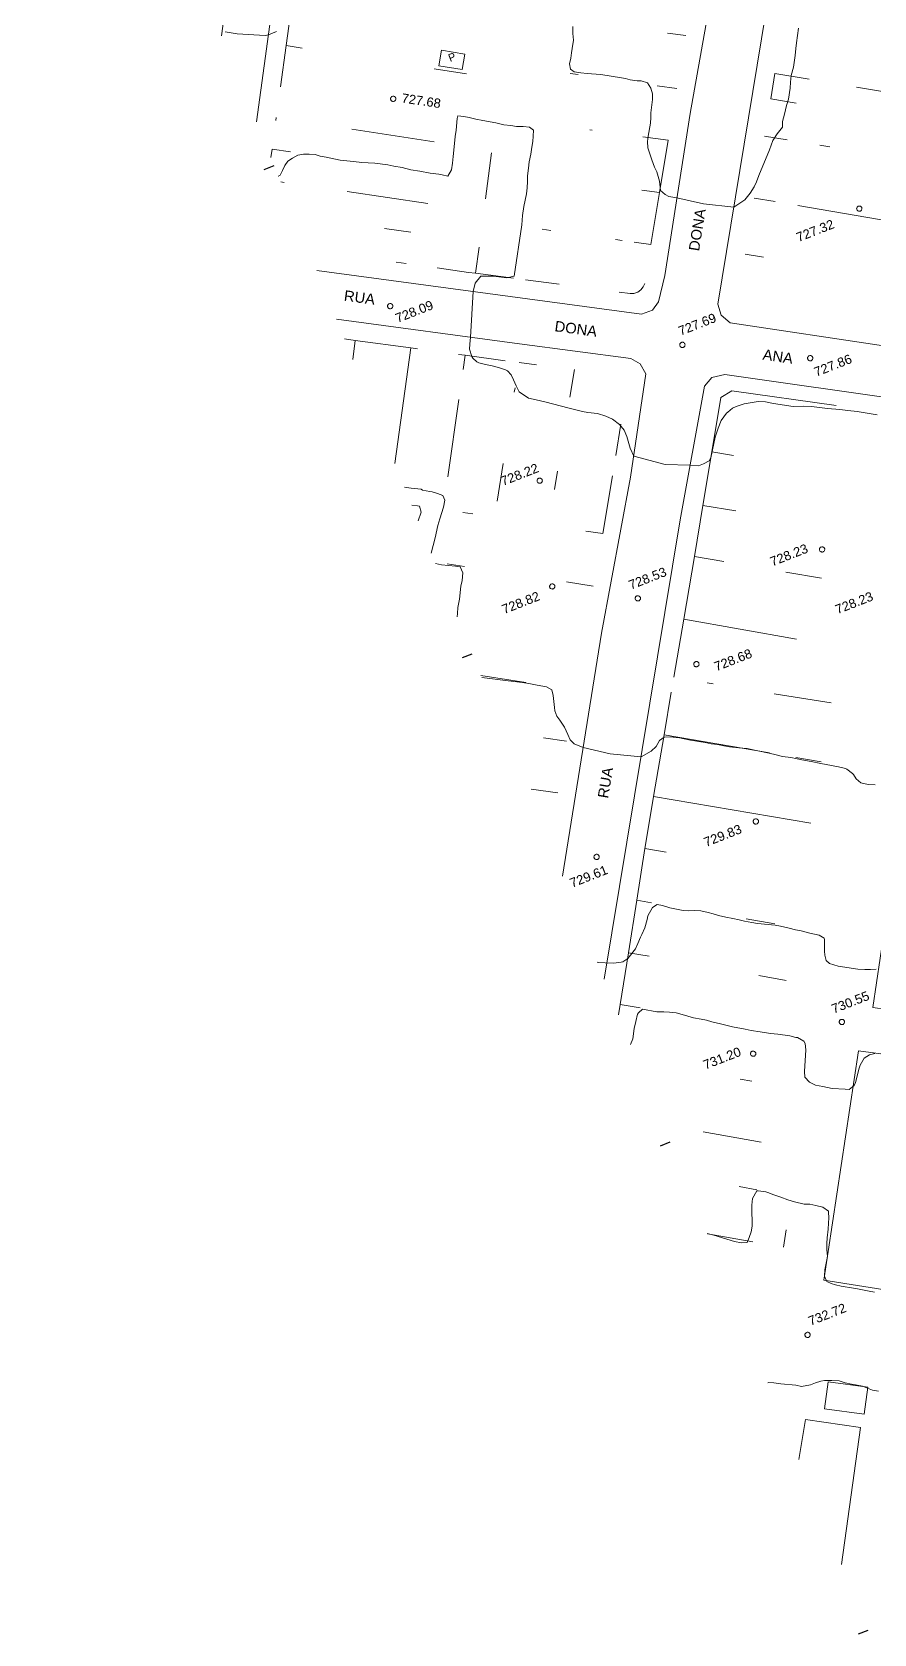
# Model space of a CAD drawing. Header units: millimetres. Extents: x 348 to 2201, y 118 to 1049.
# Drawn here: x 379.4 to 539.3, y 181.8 to 485.9 of the extents above; entities that cross this region are included whole.
import ezdxf
from ezdxf.enums import TextEntityAlignment as Align

# ---------------------------------------------------------------- set-up
doc = ezdxf.new("R2010")
doc.units = ezdxf.units.MM
for name, color, linetype, lineweight in [('100_SIST_VIARIO_MEIO_FIO', 1, 'Continuous', 18), ('160_P_SIMP_ASF_TOP', 7, 'Continuous', 18), ('206_MURO_E_MURO_ARRIMO', 7, 'Continuous', 18), ('216_EDIF_NOTAVEL', 2, 'Continuous', 18), ('220_PISCINA_TOP', 4, 'Continuous', 18), ('600_CURVA_MESTRA', 14, 'Continuous', 18), ('604_CURVA_INTERM', 7, 'Continuous', 18), ('606_PTO_COTADO', 9, 'Continuous', 18), ('608_PTO_COTADO_INTERVIA', 9, 'Continuous', 18)]:
    doc.layers.add(name, color=color, linetype=linetype, lineweight=lineweight)
doc.layers.add('910_COORD_UTM_COR_ALEGRE', color=7, linetype='Continuous')
doc.styles.add('Style-Arial', font='arial.ttf')

# ---------------------------------------------------------------- blocks, each defined once
blk = doc.blocks.new('SP09')
at = {"color": 0, "linetype": 'Continuous'}
blk.add_lwpolyline([(-0.03, -0.51), (-0.14, -0.49), (-0.24, -0.46), (-0.31, -0.42), (-0.35, -0.39), (-0.42, -0.31), (-0.47, -0.24), (-0.51, -0.15), (-0.52, -0.09), (-0.52, 0.03), (-0.51, 0.11), (-0.48, 0.2), (-0.44, 0.27), (-0.4, 0.33), (-0.32, 0.39), (-0.23, 0.44), (-0.15, 0.48), (-0.1, 0.48), (-0.03, 0.48), (0.08, 0.48), (0.19, 0.44), (0.27, 0.4), (0.35, 0.32), (0.41, 0.23), (0.46, 0.11), (0.48, 0.03), (0.48, -0.03), (0.47, -0.08), (0.44, -0.21), (0.38, -0.3), (0.31, -0.38), (0.23, -0.44), (0.1, -0.49), (0.02, -0.51)], close=True, dxfattribs=at)
blk = doc.blocks.new('SP10')
at = {"color": 0, "linetype": 'Continuous'}
blk.add_lwpolyline([(-0.03, -0.51), (-0.14, -0.49), (-0.24, -0.46), (-0.31, -0.42), (-0.35, -0.39), (-0.42, -0.31), (-0.47, -0.24), (-0.51, -0.15), (-0.52, -0.09), (-0.52, 0.03), (-0.51, 0.11), (-0.48, 0.2), (-0.44, 0.27), (-0.4, 0.33), (-0.32, 0.39), (-0.23, 0.44), (-0.15, 0.48), (-0.1, 0.48), (-0.03, 0.48), (0.08, 0.48), (0.19, 0.44), (0.27, 0.4), (0.35, 0.32), (0.41, 0.23), (0.46, 0.11), (0.48, 0.03), (0.48, -0.03), (0.47, -0.08), (0.44, -0.21), (0.38, -0.3), (0.31, -0.38), (0.23, -0.44), (0.1, -0.49), (0.02, -0.51)], close=True, dxfattribs=at)

msp = doc.modelspace()

# ---------------------------------------------------------------- linework, layer by layer
at = {"layer": '100_SIST_VIARIO_MEIO_FIO'}
for points in [[(379.4, 573.81), (406.03, 569.71), (422.27, 566.84), (424.58, 564.98), (425.8, 562.27), (424.89, 553.67), (415.39, 485.12)], [(439.59, 563.42), (437.41, 563.17), (435.11, 561.33), (434.51, 559.96), (422.01, 468.79)], [(433.45, 440.6), (495.15, 432.28), (497.21, 433.07), (498.36, 434.65), (499.54, 439.64), (504.38, 470.37), (511.67, 511.32), (517.56, 548.1), (516.8, 550.19), (514.85, 551.72), (482.9, 556.88), (439.59, 563.42)], [(527.93, 545.37), (509.59, 434.21), (510.25, 432.09), (511.94, 430.65), (541.55, 426.26), (565.14, 423.87), (567.7, 425.57), (569.88, 426.11), (572.12, 426.01), (574.24, 425.28), (576.58, 423.44), (578.06, 420.85), (578.61, 418.93), (579.6, 417.72), (583.41, 417.25), (583.79, 417.45), (584.45, 423.64)], [(480.11, 325.59), (487.56, 371.75), (493.05, 401.39), (495.94, 420.96), (494.87, 422.9), (493.13, 423.86), (471.98, 426.66), (437.21, 431.33)], [(581.68, 406.46), (583, 411.81), (582.56, 412.37), (578.83, 413.22), (576, 410.21), (574.09, 409.04), (571.94, 408.4), (568.95, 408.47), (566.18, 409.57), (563.96, 411.56), (562.53, 413.66), (549.32, 415.41), (544.57, 378.61), (541.05, 379.21), (546.02, 415.84), (510.93, 420.85), (508.5, 420.29), (507.06, 418.61), (502.5, 393.25), (488.04, 306.05)]]:
    msp.add_lwpolyline(points, dxfattribs=at)
at = {"layer": '206_MURO_E_MURO_ARRIMO'}
for p, q in [((428.76, 491.08), (427.68, 483.3)), ((427.68, 483.3), (426.59, 475.46)), ((520.46, 478.01), (519.66, 473.17)), ((425.78, 469.63), (425.71, 469.1)), ((500.21, 465.31), (498.55, 455.39)), ((424.97, 463.63), (424.74, 462.06)), ((498.55, 455.39), (496.91, 445.51)), ((448.55, 442.18), (450.44, 441.91)), ((456.32, 441.08), (462.25, 440.24)), ((462.25, 440.24), (463.63, 440.06)), ((463.63, 440.06), (470.83, 439.11)), ((473.11, 438.81), (479.48, 437.97)), ((495.47, 437.52), (495.73, 438.11)), ((490.89, 436.46), (492.95, 436.2)), ((492.95, 436.2), (493.7, 436.25)), ((493.7, 436.25), (494.4, 436.5)), ((494.4, 436.5), (495.01, 436.93)), ((495.01, 436.93), (495.47, 437.52)), ((440.78, 427.33), (438.72, 427.61)), ((451.33, 425.9), (440.78, 427.33)), ((452.59, 425.73), (451.33, 425.9)), ((461.67, 424.5), (460.36, 424.67)), ((469.24, 423.47), (461.67, 424.5)), ((475.2, 422.66), (471.87, 423.11)), ((510.22, 416.47), (512.3, 417.76)), ((512.3, 417.76), (532.11, 414.95)), ((508.5, 406.17), (510.22, 416.47)), ((490.25, 405.48), (491.22, 411.41)), ((506.79, 396.01), (508.5, 406.17)), ((487.81, 390.65), (489.61, 401.61)), ((505.17, 386.29), (506.79, 396.01)), ((503.15, 374.43), (505.17, 386.29)), ((501.27, 363.37), (503.15, 374.43)), ((499.41, 352.43), (500.79, 360.56)), ((497.43, 340.77), (499.41, 352.43)), ((496.44, 334.98), (497.43, 340.77)), ((495.79, 330.85), (496.44, 334.98)), ((494.23, 321.03), (495.79, 330.85)), ((492.65, 311.08), (494.23, 321.03)), ((491.1, 301.28), (492.65, 311.08)), ((490.78, 299.28), (491.1, 301.28))]:
    msp.add_line(p, q, dxfattribs=at)
for points in [[(500.05, 485.67), (503.52, 485.2)], [(430.69, 482.83), (427.68, 483.3)], [(461.88, 477.93), (455.76, 478.89)], [(483.12, 477.79), (481.61, 478)], [(520.46, 478.01), (526.94, 476.92)], [(501.84, 475.14), (498.08, 475.68)], [(535.93, 475.4), (549.27, 473.16)], [(519.66, 473.17), (524.49, 472.37)], [(440.1, 467.43), (455.76, 465.02)], [(485.29, 467.29), (485.77, 467.23)], [(495.37, 465.95), (500.21, 465.31)], [(522.78, 465.4), (518.49, 466.1)], [(424.97, 463.63), (428.51, 463.11)], [(465.51, 454.23), (466.67, 462.96)], [(530.86, 464.1), (528.96, 464.41)], [(427.3, 457.33), (426.62, 457.43)], [(454.55, 453.29), (439.27, 455.56)], [(495.2, 455.87), (498.55, 455.39)], [(516.55, 454.35), (520.48, 453.68)], [(524.79, 452.95), (544.34, 449.61)], [(446.32, 448.58), (451.3, 447.86)], [(476.25, 448.44), (477.89, 448.21)], [(463.63, 440.06), (464.29, 445.05)], [(490.21, 446.46), (491.46, 446.29)], [(493.74, 445.96), (496.91, 445.51)], [(518.29, 443.13), (514.79, 443.71)], [(440.3, 423.72), (440.78, 427.33)], [(448.32, 403.94), (451.33, 425.9)], [(461.67, 424.5), (461.27, 421.77)], [(482.43, 421.81), (481.54, 416.52)], [(470.98, 417.5), (471.12, 418.34)], [(460.45, 416.08), (458.33, 401.41)], [(508.5, 406.17), (512.59, 405.46)], [(467.74, 396.8), (468.86, 403.96)], [(479.18, 402.5), (478.59, 398.99)], [(513.06, 394.96), (506.79, 396.01)], [(461.17, 394.66), (463.13, 394.37)], [(487.81, 390.65), (484.58, 391.14)], [(505.17, 386.29), (510.75, 385.34)], [(461.54, 384.42), (458.2, 384.93)], [(522.56, 383.33), (529.31, 382.18)], [(485.95, 380.69), (480.89, 381.46)], [(503.15, 374.43), (524.54, 370.63)], [(464.65, 363.69), (473.16, 362.4)], [(507.59, 362.33), (508.72, 362.15)], [(520.32, 360.26), (531.15, 358.49)], [(476.51, 351.9), (480.89, 351.25)], [(519.45, 349.02), (499.41, 352.43)], [(529.27, 347.35), (524.46, 348.17)], [(479.23, 341.42), (474.19, 342.16)], [(527.29, 335.7), (497.43, 340.77)], [(495.79, 330.85), (499.8, 330.15)], [(497.01, 320.56), (494.23, 321.03)], [(520.46, 316.59), (514.97, 317.52)], [(496.56, 310.4), (492.65, 311.08)], [(522.58, 305.84), (517.43, 306.74)], [(491.1, 301.28), (494.9, 300.61)], [(516.08, 286.68), (513.85, 287.1)], [(506.85, 277.11), (517.87, 275.12)], [(517.03, 266.1), (513.68, 266.7)], [(507.65, 257.7), (516.24, 256.22)], [(522.1, 255.21), (522.57, 258.45)]]:
    msp.add_lwpolyline(points, dxfattribs=at)
at = {"layer": '216_EDIF_NOTAVEL'}
for points in [[(541.13, 314.74), (539.08, 300.68), (541.8, 300.29), (541.9, 301.33), (547.46, 300.48), (547.73, 302.11), (550.51, 303.15), (551.97, 302.75), (555.35, 304.57), (549.09, 316.94), (545.56, 314.87), (545.64, 315.56), (542.24, 315.8), (542, 314.61)], [(536.3, 292.47), (572.3, 287.67), (565.32, 243.32), (529.72, 248.9)], [(530.57, 229.6), (538.08, 228.59), (537.4, 223.51), (529.88, 224.52)]]:
    msp.add_lwpolyline(points, close=True, dxfattribs=at)
msp.add_lwpolyline([(525.02, 214.88), (526.27, 222.47), (536.73, 220.97), (533.12, 194.92)], dxfattribs=at)
at = {"layer": '220_PISCINA_TOP'}
msp.add_lwpolyline([(461.08, 478.76), (456.67, 479.45), (457.12, 482.39), (461.55, 481.69)], close=True, dxfattribs=at)
at = {"layer": '600_CURVA_MESTRA', "elevation": 730, "flags": 128}
msp.add_lwpolyline([(451.52, 396.04), (452.59, 395.9), (452.95, 395.83), (453.26, 394.72), (452.73, 393.06)], dxfattribs=at)
at = {"layer": '600_CURVA_MESTRA', "elevation": 730}
msp.add_lwpolyline([(486.72, 309.29), (487.04, 309.23), (488.22, 309.14), (489.88, 309.08), (491.28, 309.28), (491.59, 309.38), (492.52, 309.96), (493.99, 311.79), (494.44, 312.86), (494.95, 314.01), (495.22, 314.55), (495.75, 315.81), (496.2, 317.42), (496.33, 318.07), (497.21, 319.68), (498.07, 320.26), (499.13, 320.07), (500.5, 319.6), (503.06, 319.08), (504.08, 319.02), (505.13, 319.1), (506.39, 319.06), (507.76, 318.73), (508.75, 318.46), (509.74, 318.14), (511.17, 317.81), (512.48, 317.61), (513.65, 317.31), (514.66, 317.07), (516.05, 316.82), (517.18, 316.64), (520.51, 316.3), (521.53, 316.11), (523.16, 315.77), (524.36, 315.44), (525.42, 315.21), (527.11, 314.81), (528.84, 314.44), (529.8, 313.84), (529.87, 313.57), (529.9, 312.4), (529.89, 311.35), (529.93, 310.62), (530.16, 309.62), (530.8, 309.05), (532.44, 308.51), (536.22, 307.99), (537.53, 307.89), (538.61, 307.89), (539.71, 307.99)], dxfattribs=at)
at = {"layer": '604_CURVA_INTERM', "flags": 128}
for points, elevation in [([(482.07, 486.94), (482.1, 485.59), (482.2, 484.35), (481.99, 482.73), (481.84, 481.89), (481.69, 480.88), (481.48, 479.82), (481.67, 478.82), (482.36, 478.33), (483.61, 478.11), (484.83, 477.98), (487.32, 477.81), (488.63, 477.64), (492.11, 477.03), (492.98, 476.81), (494.29, 476.62), (495.07, 476.59), (496.24, 476.25), (496.87, 475.19), (497.19, 474.1), (497.21, 473.06), (496.92, 470.5), (496.92, 469.61), (496.81, 468.54), (496.38, 466.09), (496.29, 465.06), (496.36, 463.86), (497.12, 461.59), (497.62, 460.24), (498.04, 459.3), (498.53, 457.54), (498.74, 455.77), (499.6, 455), (500.31, 454.67), (501.86, 454.38), (506.92, 453.22), (512.63, 452.64), (514.75, 454.04), (515.78, 455.26), (516.49, 456.45), (516.95, 457.45), (517.42, 458.65), (519.4, 463.53), (520.06, 465.28), (520.89, 466.52), (521.87, 467.78), (521.88, 468.91), (522.3, 470.29), (522.65, 471.94), (523.01, 473.11), (523.35, 475.18), (523.43, 476.32), (523.55, 477.64), (523.99, 479.17), (524.33, 481.41), (524.46, 482.76), (524.54, 483.84), (524.94, 486.58)], 727), ([(416.1, 485.91), (418.36, 485.49), (423.7, 485.18), (424.28, 485.32), (425.83, 485.97)], 727), ([(539.9, 413.17), (536.05, 413.82), (534.33, 414.02), (532.76, 414.18), (530.44, 414.39), (528.91, 414.56), (527.39, 414.78), (525.87, 414.86), (523.91, 414.75), (520.21, 415.36), (518.7, 415.67), (517.27, 415.74), (514.64, 415.27), (513.1, 414.8), (512.41, 414.45), (511.5, 413.67), (511.25, 413.51), (510.24, 412.12), (509.7, 410.64), (509.12, 408.95), (508.32, 405.06), (507.95, 404.49), (506.87, 403.89), (505.94, 403.5), (504.37, 403.61), (499.65, 403.79), (493.64, 405.36), (492.98, 406.86), (492.36, 409.11), (491.82, 410.26), (490.97, 411.36), (489.63, 412.34), (488.36, 412.92), (486.8, 413.45), (484.94, 413.63), (483.9, 413.83), (481.16, 414.53), (478.49, 415.25), (476.75, 415.68), (475.13, 416.05), (473.65, 416.36), (471.87, 417.55), (471.3, 418.71), (470.85, 419.81), (470.4, 420.76), (469.68, 421.53), (469.32, 421.72), (468.19, 422.13), (466.78, 422.52), (465.5, 422.77), (464.22, 423.06), (463.86, 423.26), (463.07, 423.96), (462.89, 424.25), (462.46, 425.65), (462.54, 426.62), (462.67, 427.91), (463.16, 436.59), (463.54, 438.22), (464.61, 439.54), (465.88, 439.53), (467.02, 439.49), (469.53, 439.21), (470.96, 439.54), (472.41, 449.28), (472.52, 451.02), (472.79, 452.77), (473.29, 455.12), (473.44, 456.3), (473.51, 457.52), (473.49, 458.57), (473.64, 460.01), (473.82, 461.25), (474.09, 462.67), (474.28, 464.01), (474.47, 465.11), (474.55, 466.12), (474.6, 467.22), (473.83, 467.82), (472.67, 467.91), (471.42, 467.93), (470.31, 468.09), (468.98, 468.26), (467.46, 468.61), (464.99, 469.04), (463.65, 469.31), (462.43, 469.61), (461.37, 469.83), (460.24, 469.94), (460.1, 469.47), (459.91, 467.21), (459.74, 466.06), (459.47, 463.46), (459.35, 462.25), (459.26, 460.95), (459.07, 459.7), (458.34, 458.49), (457.28, 458.76), (456.67, 458.89), (454.98, 459.06), (453.02, 459.42), (451.32, 459.7), (449.66, 460.13), (448.09, 460.43), (446.97, 460.67), (444.48, 460.94), (443.2, 461.04), (442.03, 461.09), (440.45, 461.31), (437.89, 461.53), (435.24, 462.13), (434.13, 462.32), (433.14, 462.62), (432.03, 462.68), (430.97, 462.66), (429.86, 462.49), (428.83, 461.92), (427.99, 461.36), (427.39, 460.52), (426.98, 459.57), (426.51, 458.67), (426.29, 458.54), (426.2, 458.46)], 728), ([(450.14, 399.46), (451.39, 399.25), (453.26, 399.06), (453.57, 398.9), (454.96, 398.65), (455.41, 398.55), (456.4, 398.25), (457.4, 397.85), (457.79, 396.99), (457.5, 395.66), (456.81, 393.47), (456.47, 392.19), (455.94, 389.83), (455.21, 386.95)], 729), ([(456.02, 384.96), (457.18, 384.73), (458.46, 384.57), (459.8, 384.46), (460.69, 384.31), (461.21, 383.23), (461.05, 381.75), (460.82, 380.66), (460.6, 378.2), (460.27, 376.59), (460.19, 375.49), (460.12, 374.85)], 729), ([(464.79, 363.35), (469.82, 362.68), (472.54, 362.39), (473.73, 362.19), (475, 361.93), (475.99, 361.76), (477.1, 361.53), (478.11, 360.99), (478.34, 359.91), (478.58, 357.63), (478.67, 357.01), (479.07, 355.98), (479.65, 355.24), (480.52, 353.93), (481.16, 352.52), (481.61, 351.47), (482.37, 350.74), (484.06, 350.06), (489.15, 348.82), (495.04, 348.26), (496.95, 349.32), (497.91, 350.23), (498.56, 351.39), (499.46, 351.98), (500.52, 352.04), (502.33, 351.87), (504.41, 351.46), (507.19, 350.97), (508.37, 350.74), (509.53, 350.6), (510.73, 350.38), (511.85, 350.15), (513.6, 349.95), (515.22, 349.82), (516.9, 349.49), (519.34, 348.98), (520.67, 348.64), (521.89, 348.36), (523.46, 348.17), (524.69, 347.92), (525.57, 347.71), (527.36, 347.4), (529.18, 347), (530.22, 346.83), (532.54, 346.36), (533.86, 346.05), (534.13, 345.95), (535.22, 345.08), (535.37, 344.9), (535.86, 344.08), (536.77, 343.35), (538.15, 343.04), (539.47, 342.95)], 729), ([(493.06, 293.67), (493.46, 294.71), (493.75, 296.69), (494.04, 298.02), (494.37, 299.39), (494.54, 299.7), (495.33, 300.38), (498.02, 299.83), (499.34, 299.87), (500.42, 299.82), (501.68, 299.66), (502.88, 299.34), (504.97, 298.73), (506.44, 298.5), (507.44, 298.25), (508.51, 297.95), (510.11, 297.58), (512.41, 297.02), (514.83, 296.58), (515.97, 296.33), (517.69, 296.09), (519.6, 295.77), (521.02, 295.6), (523.27, 295.29), (524.46, 295.01), (524.72, 294.97), (525.94, 294.31), (526.22, 293.82), (526.35, 292.63), (526.09, 288.52), (526.12, 287.47), (527.03, 286.51), (528.16, 285.95), (529.53, 285.71), (531.33, 285.33), (533.78, 285.16), (534.58, 285.13), (535.5, 285.89), (535.77, 286.47), (536.47, 289.15), (536.65, 289.71), (537.39, 291.04), (538.4, 291.7), (539.41, 291.93)], 731), ([(507.62, 257.78), (508.88, 257.45), (512.79, 256.25), (514.12, 256.02), (515.21, 256.05), (515.6, 256.99), (515.95, 258.11), (516.16, 259.15), (516.15, 260.15), (516.09, 261.83), (516.07, 263.17), (516.18, 264.45), (517.04, 265.9), (517.3, 265.9), (518.73, 265.66), (519.12, 265.54), (520.24, 265.15), (521.61, 264.7), (522.93, 264.18), (524.16, 263.79), (526.02, 263.35), (527.07, 263.32), (528.22, 263.11), (529.58, 262.8), (530.63, 262.03), (530.65, 261.82), (530.67, 260.78), (530.66, 259.76), (530.57, 258.58), (530.35, 256.96), (530.31, 255.91), (530.3, 254.68), (530.43, 253.39), (529.94, 250.89), (529.89, 249.67), (530.32, 248.68), (531.12, 248.29), (531.96, 248.02), (533.05, 247.79), (535.39, 247.39), (536.12, 247.29), (538.38, 246.82), (539.37, 246.65)], 732), ([(540.11, 227.83), (539.02, 228.07), (537.09, 228.82), (535.76, 229.07), (534.99, 229.17), (533.83, 229.44), (532.65, 229.83), (531.25, 229.89), (529.87, 229.85), (529.19, 229.76), (528.17, 229.41), (527.2, 229.04), (525.52, 228.72), (524.41, 228.99), (521.58, 229.26), (520.28, 229.41), (519.22, 229.49), (519.11, 229.46)], 733)]:
    msp.add_lwpolyline(points, dxfattribs=dict(at, elevation=elevation))
at = {"layer": '910_COORD_UTM_COR_ALEGRE', "color": 253, "flags": 128}
for points in [[(423.51, 459.77), (425.37, 460.5)], [(461.11, 367.1), (462.97, 367.83)], [(498.71, 274.43), (500.57, 275.16)], [(536.3, 181.76), (538.16, 182.49)]]:
    msp.add_lwpolyline(points, dxfattribs=at)

# ---------------------------------------------------------------- block references
at = {"layer": '606_PTO_COTADO', "rotation": 21.41522089134761}
for p in [(448, 473.2, 727.68), (536.5, 452.35, 727.32), (447.43, 433.84, 728.09), (527.18, 423.96, 727.86), (475.82, 400.71, 728.22), (529.44, 387.66, 728.23), (478.2, 380.64, 728.82), (494.45, 378.37, 728.53), (505.56, 365.88, 728.68), (516.86, 336.02, 729.83), (486.62, 329.29, 729.61), (533.19, 297.95, 730.55), (516.35, 291.93, 731.2), (526.68, 238.55, 732.72)]:
    msp.add_blockref('SP09', p, dxfattribs=at)
at = {"layer": '608_PTO_COTADO_INTERVIA', "rotation": 21.41522089134761}
msp.add_blockref('SP10', (502.91, 426.49, 727.69), dxfattribs=at)

# ---------------------------------------------------------------- texts
at = {"layer": '160_P_SIMP_ASF_TOP', "style": 'Style-Arial'}
for s, rotation, p in [('DONA', 80.9065, (505.06, 444.33)), ('RUA', 352.3619, (438.67, 435.87)), ('DONA', 352.3619, (478.67, 430.07)), ('ANA', 351.6672, (518.19, 424.69)), ('RUA', 80.5248, (487.78, 340.45))]:
    msp.add_text(s, height=2, rotation=rotation, dxfattribs=at).set_placement(p, align=Align.MIDDLE_LEFT)
at = {"layer": '220_PISCINA_TOP'}
msp.add_text('P', height=1.5, rotation=21.4152, dxfattribs=at).set_placement((458.8, 480.15))
at = {"layer": '606_PTO_COTADO', "style": 'Style-Arial'}
for s, rotation, p in [('727.68', 351.5833, (453.31, 472.82, 727.68)), ('727.32', 21.4152, (528.1, 448.16, 727.32)), ('728.09', 21.4152, (451.98, 432.81, 728.09)), ('727.86', 21.4152, (531.47, 422.59, 727.86)), ('728.22', 21.4152, (471.98, 401.86, 728.22)), ('728.23', 21.4152, (523.12, 386.59, 728.23)), ('728.53', 21.4152, (496.27, 382.16, 728.53)), ('728.82', 21.4152, (472.21, 377.54, 728.82)), ('728.68', 21.4152, (512.5, 366.67, 728.68)), ('729.83', 21.4152, (510.54, 333.33, 729.83)), ('729.61', 21.4152, (485.09, 325.58, 729.61)), ('730.55', 21.4152, (534.78, 301.69, 730.55)), ('731.20', 21.4152, (510.42, 291.06, 731.2)), ('732.72', 21.4152, (530.38, 242.43, 732.72))]:
    msp.add_text(s, height=1.75, rotation=rotation, dxfattribs=at).set_placement(p, align=Align.MIDDLE_CENTER)
at = {"layer": '608_PTO_COTADO_INTERVIA', "style": 'Style-Arial'}
for s, p in [('727.69', (505.71, 430.38, 727.69)), ('728.23', (535.5, 377.51, 728.23))]:
    msp.add_text(s, height=1.75, rotation=21.4152, dxfattribs=at).set_placement(p, align=Align.MIDDLE_CENTER)

doc.saveas('drawing.dxf')
